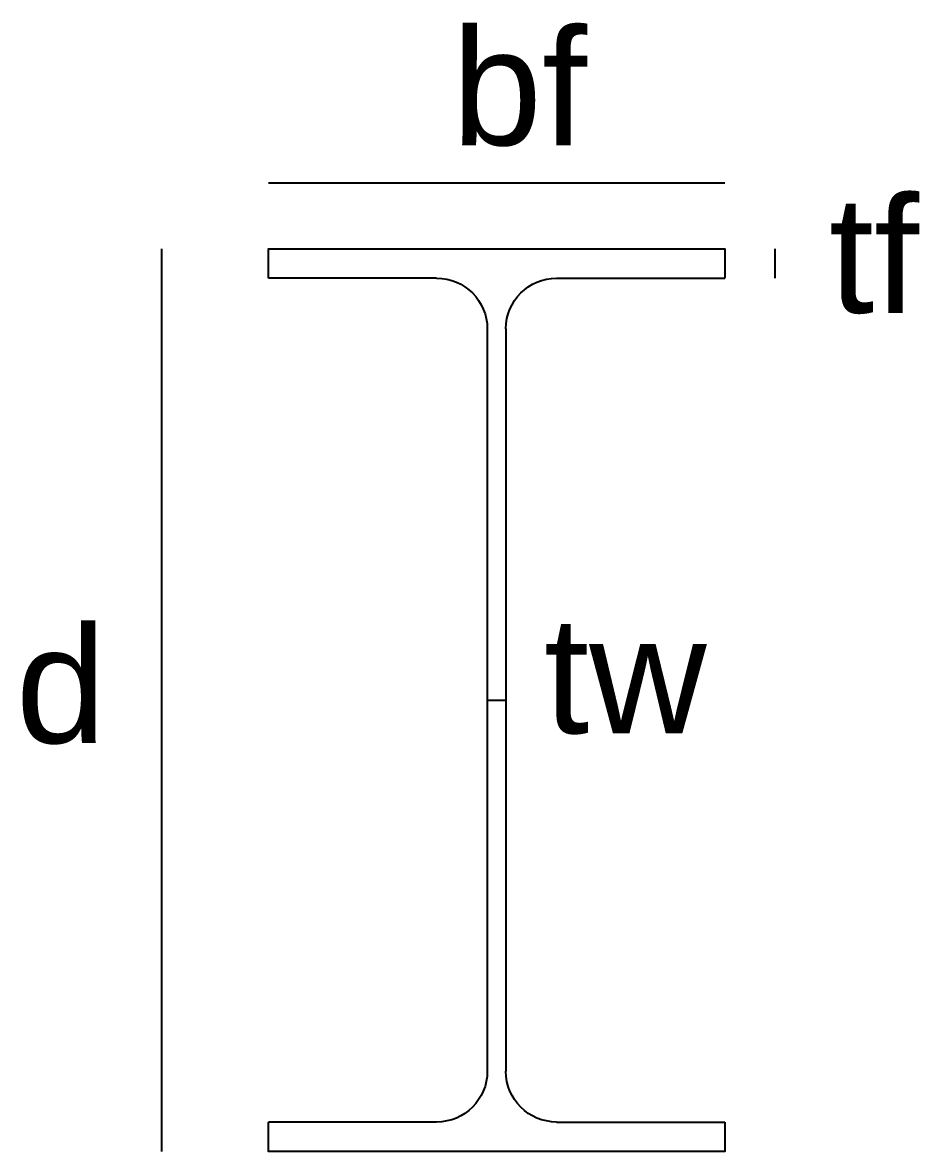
# Model space of a CAD drawing. Header units: millimetres. Extents: x 160 to 329, y 9 to 54.
# Drawn here: x 182.374 to 185.985, y 23.168 to 27.712 of the extents above; entities that cross this region are included whole.
import ezdxf

# ---------------------------------------------------------------- set-up
doc = ezdxf.new("R2010")
doc.units = ezdxf.units.MM
doc.header["$LTSCALE"] = 20
doc.styles.get("Standard").update_dxf_attribs({"font": 'romans.shx'})

# ---------------------------------------------------------------- blocks, each defined once
blk = doc.blocks.new('*U22')
for p, q in [((49.75, 258.3), (0, 258.3)), ((85.25, 258.3), (135, 258.3)), ((64.75, 243.3), (64.75, 23.7)), ((70.25, 243.3), (70.25, 23.7)), ((49.75, 8.7), (0, 8.7)), ((85.25, 8.7), (135, 8.7))]:
    blk.add_line(p, q)
for points in [[(135, 258.3), (135, 267), (0, 267), (0, 258.3)], [(0, 8.7), (0, 0), (135, 0), (135, 8.7)]]:
    blk.add_lwpolyline(points)
for centre, start, end in [((49.75, 243.3), 0, 90), ((85.25, 243.3), 90, 180), ((49.75, 23.7), 270, 0), ((85.25, 23.7), 180, 270)]:
    blk.add_arc(centre, 15, start, end)

msp = doc.modelspace()

# ---------------------------------------------------------------- linework, layer by layer
at = {"color": 1}
for p, q in [((183.3642, 27.0671), (185.2015, 27.0671)), ((182.9334, 26.8016), (182.9334, 23.1678)), ((185.4028, 26.8016), (185.4028, 26.6832)), ((184.2454, 24.9847), (184.3203, 24.9847))]:
    msp.add_line(p, q, dxfattribs=at)

# ---------------------------------------------------------------- block references
at = {"xscale": -0.01360960729240735, "yscale": 0.01360960729240735, "zscale": 0.01360960729240735}
msp.add_blockref('*U22', (185.2015, 23.1678), dxfattribs=at)

# ---------------------------------------------------------------- texts
at = {"char_height": 0.468527, "attachment_point": 1}
for s, insert in [('{\\fArial|b0|i0|c0|p34;bf}', (184.1017, 27.6869)), ('{\\fArial|b0|i0|c0|p34;tf}', (185.6204, 27.0118)), ('{\\fArial|b0|i0|c0|p34;d}', (182.347, 25.2802)), ('{\\fArial|b0|i0|c0|p34;tw}', (184.4735, 25.3192))]:
    msp.add_mtext_dynamic_manual_height_columns(s, width=0.205436, gutter_width=2.3426, heights=[0], dxfattribs=dict(at, insert=insert))

doc.saveas('drawing.dxf')
